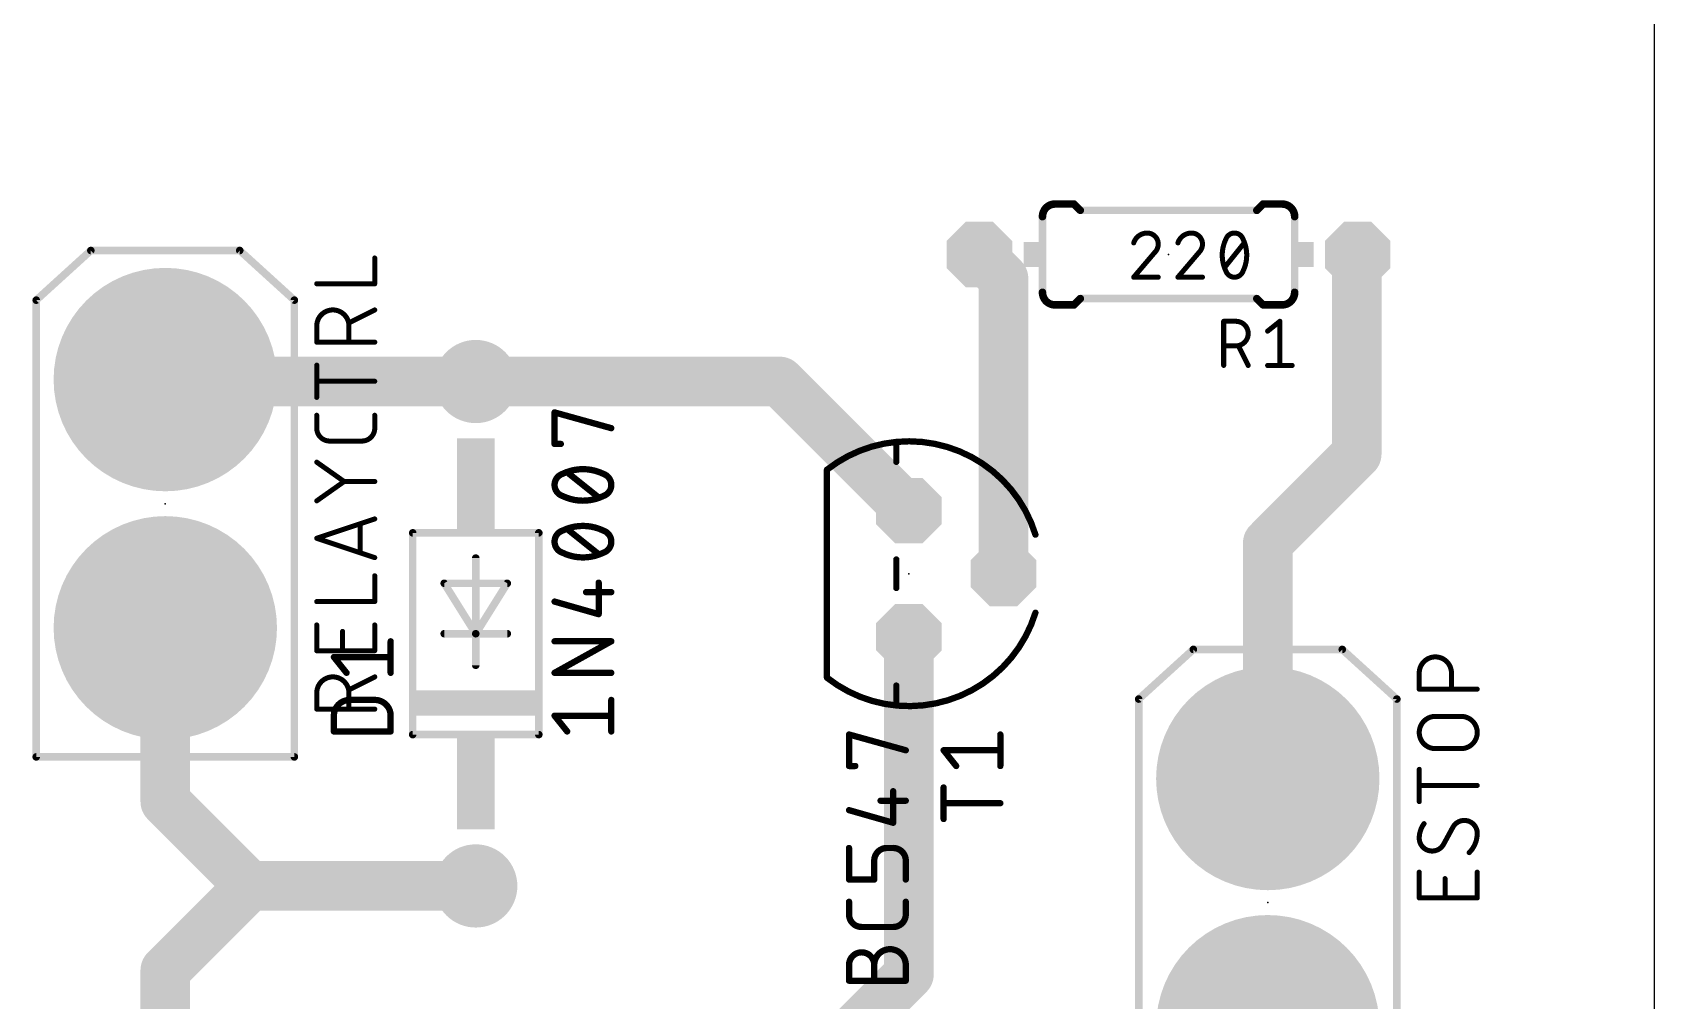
# Model space of a CAD drawing. Extents: x 0 to 150, y 0 to 100.
# Drawn here: x 117.32 to 150, y 30.99 to 50.49 of the extents above; entities that cross this region are included whole.
import ezdxf

# ---------------------------------------------------------------- set-up
doc = ezdxf.new("R2010")
doc.units = 0
for name, color, linetype in [('1', 22, 'CONTINUOUS'), ('16', 175, 'CONTINUOUS'), ('17', 82, 'CONTINUOUS'), ('18', 82, 'CONTINUOUS'), ('20', 30, 'CONTINUOUS'), ('21', 253, 'CONTINUOUS'), ('23', 7, 'CONTINUOUS'), ('25', 253, 'CONTINUOUS'), ('27', 253, 'CONTINUOUS')]:
    doc.layers.add(name, color=color, linetype=linetype)

# ---------------------------------------------------------------- blocks, each defined once
blk = doc.blocks.new('RECT')
blk.add_solid([(-0.5, -0.5), (0.5, -0.5), (-0.5, 0.5), (0.5, 0.5)])
blk = doc.blocks.new('ROUNDP')
at = {"const_width": 0.5}
blk.add_lwpolyline([(0, -0.25, 1), (0, 0.25, 1), (0, -0.25)], format="xyb", dxfattribs=at)
blk = doc.blocks.new('OCTAGONP')
at = {"const_width": 0.5}
blk.add_lwpolyline([(-0.25, -0.1036), (-0.25, 0.1036), (-0.1036, 0.25), (0.1036, 0.25), (0.25, 0.1036), (0.25, -0.1036), (0.1036, -0.25), (-0.1036, -0.25), (-0.25, -0.1036), (-0.25, 0.1036)], dxfattribs=at)
blk = doc.blocks.new('ROUNDV')
at = {"const_width": 0.5}
blk.add_lwpolyline([(0, -0.25, 1), (0, 0.25, 1), (0, -0.25)], format="xyb", dxfattribs=at)

msp = doc.modelspace()

# ---------------------------------------------------------------- linework, layer by layer
at = {"layer": '1', "const_width": 1}
msp.add_lwpolyline([(144, 46), (144.02, 46.02)], dxfattribs=at)
at = {"layer": '1', "const_width": 0.5}
for points in [[(143.8232, 46.1768, 1), (144.1768, 45.8232)], [(144.1968, 45.8432, 1), (143.8432, 46.1968)]]:
    msp.add_lwpolyline(points, format="xyb", dxfattribs=at)
at = {"layer": '16', "const_width": 1}
for points in [[(136.885, 45.535), (136.4, 46.02)], [(144, 42), (144, 46)], [(136.885, 39.59), (136.885, 45.535)], [(120.039, 43.461), (120, 43.5)], [(126.254, 43.461), (120.039, 43.461)], [(126.254, 43.461), (132.379, 43.461)], [(132.379, 43.461), (134.98, 40.86)], [(142.209, 40.209), (144, 42)], [(142.209, 35.465), (142.209, 40.209)], [(120, 35), (120, 38.5)], [(134.98, 38.32), (134.98, 31.52)], [(121.699, 33.301), (120, 35)], [(120, 31.602), (121.699, 33.301)], [(126.254, 33.301), (121.699, 33.301)], [(120, 28.46), (120, 31.602)], [(134.98, 31.52), (132, 28.54)]]:
    msp.add_lwpolyline(points, dxfattribs=at)
at = {"layer": '16', "const_width": 0.5}
for points in [[(136.5768, 46.1968, 1), (136.2232, 45.8432)], [(144.25, 46, 1), (143.75, 46)], [(137.135, 45.535, 1), (136.635, 45.535)], [(136.7082, 45.3582, 1), (137.0618, 45.7118)], [(120.1768, 43.6768, 1), (119.8232, 43.3232)], [(120.039, 43.711, 1), (120.039, 43.211)], [(119.8622, 43.2842, 1), (120.2158, 43.6378)], [(126.254, 43.711, 1), (126.254, 43.211)], [(126.254, 43.211, 1), (126.254, 43.711)], [(132.5558, 43.6378, 1), (132.2022, 43.2842)], [(132.379, 43.211, 1), (132.379, 43.711)], [(144.1768, 41.8232, 1), (143.8232, 42.1768)], [(143.75, 42, 1), (144.25, 42)], [(134.8032, 40.6832, 1), (135.1568, 41.0368)], [(142.459, 40.209, 1), (141.959, 40.209)], [(142.0322, 40.3858, 1), (142.3858, 40.0322)], [(136.635, 39.59, 1), (137.135, 39.59)], [(120.25, 38.5, 1), (119.75, 38.5)], [(135.23, 38.32, 1), (134.73, 38.32)], [(141.959, 35.465, 1), (142.459, 35.465)], [(120.1768, 35.1768, 1), (119.8232, 34.8232)], [(119.75, 35, 1), (120.25, 35)], [(121.699, 33.551, 1), (121.699, 33.051)], [(121.8758, 33.1242, 1), (121.5222, 33.4778)], [(121.5222, 33.1242, 1), (121.8758, 33.4778)], [(126.254, 33.051, 1), (126.254, 33.551)], [(120.25, 31.602, 1), (119.75, 31.602)], [(119.8232, 31.7788, 1), (120.1768, 31.4252)], [(134.73, 31.52, 1), (135.23, 31.52)], [(135.1568, 31.3432, 1), (134.8032, 31.6968)]]:
    msp.add_lwpolyline(points, format="xyb", dxfattribs=at)
at = {"layer": '20'}
msp.add_line((150, 0), (150, 100), dxfattribs=at)
at = {"layer": '21'}
for points, const_width in [([(137.924, 47.036, 0.4142), (137.67, 46.782)], 0.1524), ([(137.924, 47.0741, 1), (137.924, 46.9979)], 0.0762), ([(137.924, 46.9979, 1), (137.924, 47.0741)], 0.0762), ([(138.3319, 47.0629, 1), (138.2781, 47.0091)], 0.0762), ([(138.305, 46.9979, 1), (138.305, 47.0741)], 0.0762), ([(142.115, 47.0741, 1), (142.115, 46.9979)], 0.0762), ([(142.1419, 47.0091, 1), (142.0881, 47.0629)], 0.0762), ([(142.75, 46.782, 0.4142), (142.496, 47.036)], 0.1524), ([(142.496, 47.0741, 1), (142.496, 46.9979)], 0.0762), ([(142.496, 46.9979, 1), (142.496, 47.0741)], 0.0762), ([(137.7081, 46.782, 1), (137.6319, 46.782)], 0.0762), ([(137.6319, 46.782, 1), (137.7081, 46.782)], 0.0762), ([(138.432, 46.9471, 1), (138.432, 46.8709)], 0.0762), ([(138.4051, 46.8821, 1), (138.4589, 46.9359)], 0.0762), ([(141.9611, 46.9359, 1), (142.0149, 46.8821)], 0.0762), ([(141.988, 46.8709, 1), (141.988, 46.9471)], 0.0762), ([(142.7881, 46.782, 1), (142.7119, 46.782)], 0.0762), ([(142.7119, 46.782, 1), (142.7881, 46.782)], 0.0762), ([(118.5, 46.1381, 1), (118.5, 46.0619)], 0.0762), ([(118.5256, 46.0718, 1), (118.4744, 46.1282)], 0.0762), ([(121.5256, 46.1282, 1), (121.4744, 46.0718)], 0.0762), ([(121.5, 46.0619, 1), (121.5, 46.1381)], 0.0762), ([(124.2446, 45.9492, 1), (124.1938, 45.9492)], 0.0508), ([(123.0508, 45.4553, 1), (123.0508, 45.4045)], 0.0508), ([(124.1938, 45.4299, 1), (124.2446, 45.4299)], 0.0508), ([(124.2192, 45.4045, 1), (124.2192, 45.4553)], 0.0508), ([(117.4381, 45.1, 1), (117.3619, 45.1)], 0.0762), ([(117.3744, 45.1282, 1), (117.4256, 45.0718)], 0.0762), ([(122.6381, 45.1, 1), (122.5619, 45.1)], 0.0762), ([(122.5744, 45.0718, 1), (122.6256, 45.1282)], 0.0762), ([(137.67, 45.258, 0.4142), (137.924, 45.004)], 0.1524), ([(137.7081, 45.258, 1), (137.6319, 45.258)], 0.0762), ([(137.6319, 45.258, 1), (137.7081, 45.258)], 0.0762), ([(138.432, 45.1691, 1), (138.432, 45.0929)], 0.0762), ([(138.4589, 45.1041, 1), (138.4051, 45.1579)], 0.0762), ([(142.0149, 45.1579, 1), (141.9611, 45.1041)], 0.0762), ([(141.988, 45.0929, 1), (141.988, 45.1691)], 0.0762), ([(142.496, 45.004, 0.4142), (142.75, 45.258)], 0.1524), ([(142.7881, 45.258, 1), (142.7119, 45.258)], 0.0762), ([(142.7119, 45.258, 1), (142.7881, 45.258)], 0.0762), ([(123.6999, 44.5785, 1), (123.0508, 44.5785)], 0.1016), ([(124.2306, 44.8803, 1), (124.2078, 44.9257)], 0.0508), ([(137.924, 45.0421, 1), (137.924, 44.9659)], 0.0762), ([(137.924, 44.9659, 1), (137.924, 45.0421)], 0.0762), ([(138.2781, 45.0309, 1), (138.3319, 44.9771)], 0.0762), ([(138.305, 44.9659, 1), (138.305, 45.0421)], 0.0762), ([(142.115, 45.0421, 1), (142.115, 44.9659)], 0.0762), ([(142.0881, 44.9771, 1), (142.1419, 45.0309)], 0.0762), ([(142.496, 45.0421, 1), (142.496, 44.9659)], 0.0762), ([(142.496, 44.9659, 1), (142.496, 45.0421)], 0.0762), ([(123.0762, 44.5785, 1), (123.0254, 44.5785)], 0.0508), ([(123.0254, 44.5785, 1), (123.0762, 44.5785)], 0.0508), ([(123.7253, 44.5785, 1), (123.6745, 44.5785)], 0.0508), ([(123.6745, 44.5785, 1), (123.7253, 44.5785)], 0.0508), ([(123.6886, 44.6661, 1), (123.7113, 44.6207)], 0.0508), ([(123.0508, 44.2793, 1), (123.0508, 44.2285)], 0.0508), ([(123.0254, 44.2539, 1), (123.0762, 44.2539)], 0.0508), ([(123.6745, 44.2539, 1), (123.7253, 44.2539)], 0.0508), ([(124.2192, 44.2285, 1), (124.2192, 44.2793)], 0.0508), ([(123.0762, 43.7908, 1), (123.0254, 43.7908)], 0.0508), ([(123.0508, 43.4916, 1), (123.0508, 43.4408)], 0.0508), ([(124.2192, 43.4408, 1), (124.2192, 43.4916)], 0.0508), ([(123.0254, 43.1417, 1), (123.0762, 43.1417)], 0.0508), ([(123.0762, 42.7813, 1), (123.0254, 42.7813)], 0.0508), ([(124.2446, 42.7813, 1), (124.1938, 42.7813)], 0.0508), ([(123.0508, 42.5217, 0.4142), (123.3104, 42.262)], 0.1016), ([(123.0762, 42.5217, 1), (123.0254, 42.5217)], 0.0508), ([(123.0254, 42.5217, 1), (123.0762, 42.5217)], 0.0508), ([(123.9596, 42.262, 0.4142), (124.2192, 42.5217)], 0.1016), ([(124.2446, 42.5217, 1), (124.1938, 42.5217)], 0.0508), ([(124.1938, 42.5217, 1), (124.2446, 42.5217)], 0.0508), ([(123.3104, 42.2874, 1), (123.3104, 42.2366)], 0.0508), ([(123.3104, 42.2366, 1), (123.3104, 42.2874)], 0.0508), ([(123.9596, 42.2874, 1), (123.9596, 42.2366)], 0.0508), ([(123.9596, 42.2366, 1), (123.9596, 42.2874)], 0.0508), ([(134.726, 42.2449, 0.144), (133.329, 41.6846)], 0.127), ([(137.5285, 40.3763, 0.3557), (134.726, 42.2449)], 0.127), ([(134.723, 42.2765, 1), (134.729, 42.2133)], 0.0635), ([(134.7577, 42.2449, 1), (134.6943, 42.2449)], 0.0635), ([(134.729, 42.2133, 1), (134.723, 42.2765)], 0.0635), ([(123.0654, 41.8571, 1), (123.0362, 41.8156)], 0.0508), ([(134.6943, 41.8437, 1), (134.7577, 41.8437)], 0.0635), ([(133.3093, 41.7095, 1), (133.3487, 41.6597)], 0.0635), ([(133.3607, 41.6845, 1), (133.2973, 41.6845)], 0.0635), ([(123.6025, 41.4723, 1), (123.6025, 41.4215)], 0.0508), ([(123.6172, 41.4262, 1), (123.5879, 41.4677)], 0.0508), ([(123.5879, 41.4262, 1), (123.6172, 41.4677)], 0.0508), ([(124.2192, 41.4215, 1), (124.2192, 41.4723)], 0.0508), ([(123.0362, 41.0782, 1), (123.0654, 41.0367)], 0.0508), ([(123.9525, 40.596, 1), (123.9017, 40.596)], 0.0508), ([(124.2272, 40.6693, 1), (124.2112, 40.7175)], 0.0508), ([(123.0588, 40.328, 1), (123.0428, 40.2798)], 0.0508), ([(123.0428, 40.328, 1), (123.0588, 40.2798)], 0.0508), ([(124.984, 40.4511, 1), (124.984, 40.3749)], 0.0762), ([(125.0221, 40.413, 1), (124.9459, 40.413)], 0.0762), ([(127.5621, 40.413, 1), (127.4859, 40.413)], 0.0762), ([(127.524, 40.3749, 1), (127.524, 40.4511)], 0.0762), ([(137.4982, 40.3669, 1), (137.5588, 40.3857)], 0.0635), ([(123.9017, 40.0118, 1), (123.9525, 40.0118)], 0.0508), ([(124.2112, 39.8904, 1), (124.2272, 39.9385)], 0.0508), ([(126.2921, 39.905, 1), (126.2159, 39.905)], 0.0762), ([(134.7577, 39.8763, 1), (134.6943, 39.8763)], 0.0635), ([(124.2446, 39.5484, 1), (124.1938, 39.5484)], 0.0508), ([(125.619, 39.4351, 1), (125.619, 39.3589)], 0.0762), ([(125.6513, 39.4172, 1), (125.5867, 39.3768)], 0.0762), ([(126.9213, 39.3768, 1), (126.8567, 39.4172)], 0.0762), ([(126.889, 39.3589, 1), (126.889, 39.4351)], 0.0762), ([(134.6943, 39.3037, 1), (134.7577, 39.3037)], 0.0635), ([(123.0508, 39.0545, 1), (123.0508, 39.0037)], 0.0508), ([(124.1938, 39.0291, 1), (124.2446, 39.0291)], 0.0508), ([(124.2192, 39.0037, 1), (124.2192, 39.0545)], 0.0508), ([(123.0762, 38.5578, 1), (123.0254, 38.5578)], 0.0508), ([(124.2446, 38.5578, 1), (124.1938, 38.5578)], 0.0508), ([(133.329, 37.4955, 0.5267), (137.5284, 38.8037)], 0.127), ([(137.5587, 38.7943, 1), (137.4981, 38.8131)], 0.0635), ([(123.5955, 38.428, 1), (123.5447, 38.428)], 0.0508), ([(125.619, 38.4191, 1), (125.619, 38.3429)], 0.0762), ([(126.2921, 38.381, 1), (126.2159, 38.381)], 0.0762), ([(126.254, 38.4191, 1), (126.254, 38.3429)], 0.0762), ([(126.2217, 38.4012, 1), (126.2863, 38.3608)], 0.0762), ([(126.2159, 38.381, 1), (126.2921, 38.381)], 0.0762), ([(126.2217, 38.3608, 1), (126.2863, 38.4012)], 0.0762), ([(126.254, 38.3429, 1), (126.254, 38.4191)], 0.0762), ([(126.889, 38.3429, 1), (126.889, 38.4191)], 0.0762), ([(123.0508, 38.0639, 1), (123.0508, 38.0131)], 0.0508), ([(123.0254, 38.0385, 1), (123.0762, 38.0385)], 0.0508), ([(123.5447, 38.0385, 1), (123.5955, 38.0385)], 0.0508), ([(124.1938, 38.0385, 1), (124.2446, 38.0385)], 0.0508), ([(124.2192, 38.0131, 1), (124.2192, 38.0639)], 0.0508), ([(140.709, 38.1031, 1), (140.709, 38.0269)], 0.0762), ([(140.7346, 38.0368, 1), (140.6834, 38.0932)], 0.0762), ([(143.7346, 38.0932, 1), (143.6834, 38.0368)], 0.0762), ([(143.709, 38.0269, 1), (143.709, 38.1031)], 0.0762), ([(145.9089, 37.5896, 1), (145.2598, 37.5896)], 0.1016), ([(126.2159, 37.746, 1), (126.2921, 37.746)], 0.0762), ([(145.2852, 37.5896, 1), (145.2344, 37.5896)], 0.0508), ([(145.2344, 37.5896, 1), (145.2852, 37.5896)], 0.0508), ([(145.9343, 37.5896, 1), (145.8835, 37.5896)], 0.0508), ([(145.8835, 37.5896, 1), (145.9343, 37.5896)], 0.0508), ([(123.6999, 37.1871, 1), (123.0508, 37.1871)], 0.1016), ([(123.6886, 37.2747, 1), (123.7113, 37.2293)], 0.0508), ([(124.2306, 37.4889, 1), (124.2078, 37.5344)], 0.0508), ([(133.3487, 37.5204, 1), (133.3093, 37.4706)], 0.0635), ([(133.2973, 37.4955, 1), (133.3607, 37.4955)], 0.0635), ([(134.7577, 37.3363, 1), (134.6943, 37.3363)], 0.0635), ([(145.2598, 37.2905, 1), (145.2598, 37.2397)], 0.0508), ([(145.2344, 37.2651, 1), (145.2852, 37.2651)], 0.0508), ([(145.8835, 37.2651, 1), (145.9343, 37.2651)], 0.0508), ([(146.4282, 37.2397, 1), (146.4282, 37.2905)], 0.0508), ([(123.0762, 37.1871, 1), (123.0254, 37.1871)], 0.0508), ([(123.0254, 37.1871, 1), (123.0762, 37.1871)], 0.0508), ([(123.7253, 37.1871, 1), (123.6745, 37.1871)], 0.0508), ([(123.6745, 37.1871, 1), (123.7253, 37.1871)], 0.0508), ([(134.6943, 36.9351, 1), (134.7577, 36.9351)], 0.0635), ([(139.6471, 37.065, 1), (139.5709, 37.065)], 0.0762), ([(139.5834, 37.0932, 1), (139.6346, 37.0368)], 0.0762), ([(144.8471, 37.065, 1), (144.7709, 37.065)], 0.0762), ([(144.7834, 37.0368, 1), (144.8346, 37.0932)], 0.0762), ([(123.0508, 36.8879, 1), (123.0508, 36.8371)], 0.0508), ([(123.0254, 36.8625, 1), (123.0762, 36.8625)], 0.0508), ([(123.6745, 36.8625, 1), (123.7253, 36.8625)], 0.0508), ([(124.2192, 36.8371, 1), (124.2192, 36.8879)], 0.0508), ([(145.5844, 36.7162, 1), (145.5844, 36.0671)], 0.1016), ([(145.5844, 36.7416, 1), (145.5844, 36.6908)], 0.0508), ([(145.5844, 36.6908, 1), (145.5844, 36.7416)], 0.0508), ([(146.1036, 36.0671, 1), (146.1036, 36.7162)], 0.1016), ([(146.1036, 36.7416, 1), (146.1036, 36.6908)], 0.0508), ([(146.1036, 36.6908, 1), (146.1036, 36.7416)], 0.0508), ([(124.984, 36.3871, 1), (124.984, 36.3109)], 0.0762), ([(124.9459, 36.349, 1), (125.0221, 36.349)], 0.0762), ([(127.4859, 36.349, 1), (127.5621, 36.349)], 0.0762), ([(127.524, 36.3109, 1), (127.524, 36.3871)], 0.0762), ([(117.4, 35.9381, 1), (117.4, 35.8619)], 0.0762), ([(122.6, 35.8619, 1), (122.6, 35.9381)], 0.0762), ([(145.5844, 36.0925, 1), (145.5844, 36.0417)], 0.0508), ([(145.5844, 36.0417, 1), (145.5844, 36.0925)], 0.0508), ([(146.1036, 36.0925, 1), (146.1036, 36.0417)], 0.0508), ([(146.1036, 36.0417, 1), (146.1036, 36.0925)], 0.0508), ([(117.3619, 35.9, 1), (117.4381, 35.9)], 0.0762), ([(122.5619, 35.9, 1), (122.6381, 35.9)], 0.0762), ([(145.2852, 35.6494, 1), (145.2344, 35.6494)], 0.0508), ([(145.2598, 35.3502, 1), (145.2598, 35.2994)], 0.0508), ([(146.4282, 35.2994, 1), (146.4282, 35.3502)], 0.0508), ([(145.2344, 35.0003, 1), (145.2852, 35.0003)], 0.0508), ([(146.1686, 34.6207, 0.2656), (145.9414, 34.4909)], 0.1016), ([(146.4282, 34.361, 0.4142), (146.1686, 34.6207)], 0.1016), ([(146.1686, 34.6461, 1), (146.1686, 34.5953)], 0.0508), ([(146.1686, 34.5953, 1), (146.1686, 34.6461)], 0.0508), ([(145.3572, 34.5558, 0.1623), (145.2598, 34.2637)], 0.1016), ([(145.2598, 34.2637, 0.4142), (145.5194, 34.004)], 0.1016), ([(145.2852, 34.2637, 1), (145.2344, 34.2637)], 0.0508), ([(145.3775, 34.5405, 1), (145.3368, 34.571)], 0.0508), ([(145.9195, 34.5037, 1), (145.9633, 34.478)], 0.0508), ([(145.9637, 34.4787, 1), (145.9191, 34.503)], 0.0508), ([(146.2659, 33.9716, 0.2), (146.4282, 34.361)], 0.1016), ([(146.4536, 34.361, 1), (146.4028, 34.361)], 0.0508), ([(146.4028, 34.361, 1), (146.4536, 34.361)], 0.0508), ([(145.2344, 34.2637, 1), (145.2852, 34.2637)], 0.0508), ([(145.5194, 34.004, 0.2656), (145.7466, 34.1338)], 0.1016), ([(145.5194, 34.0294, 1), (145.5194, 33.9786)], 0.0508), ([(145.5194, 33.9786, 1), (145.5194, 34.0294)], 0.0508), ([(145.7243, 34.146, 1), (145.7689, 34.1217)], 0.0508), ([(145.7685, 34.1209, 1), (145.7248, 34.1467)], 0.0508), ([(146.248, 33.9896, 1), (146.2838, 33.9535)], 0.0508), ([(145.2852, 33.5787, 1), (145.2344, 33.5787)], 0.0508), ([(145.8045, 33.4489, 1), (145.7537, 33.4489)], 0.0508), ([(146.4536, 33.5787, 1), (146.4028, 33.5787)], 0.0508), ([(145.2598, 33.0848, 1), (145.2598, 33.034)], 0.0508), ([(145.2344, 33.0594, 1), (145.2852, 33.0594)], 0.0508), ([(145.7537, 33.0594, 1), (145.8045, 33.0594)], 0.0508), ([(146.4028, 33.0594, 1), (146.4536, 33.0594)], 0.0508), ([(146.4282, 33.034, 1), (146.4282, 33.0848)], 0.0508)]:
    msp.add_lwpolyline(points, format="xyb", dxfattribs=dict(at, const_width=const_width))
for points, const_width in [([(137.924, 47.036), (138.305, 47.036)], 0.1524), ([(138.432, 46.909), (138.305, 47.036)], 0.1524), ([(141.988, 46.909), (142.115, 47.036)], 0.1524), ([(142.496, 47.036), (142.115, 47.036)], 0.1524), ([(137.67, 46.782), (137.67, 45.258)], 0.1524), ([(138.432, 46.909), (141.988, 46.909)], 0.1524), ([(142.75, 46.782), (142.75, 45.258)], 0.1524), ([(118.5, 46.1), (117.4, 45.1)], 0.1524), ([(121.5, 46.1), (118.5, 46.1)], 0.1524), ([(122.6, 45.1), (121.5, 46.1)], 0.1524), ([(124.2192, 45.4299), (124.2192, 45.9492)], 0.1016), ([(123.0508, 45.4299), (124.2192, 45.4299)], 0.1016), ([(117.4, 35.9), (117.4, 45.1)], 0.1524), ([(122.6, 35.9), (122.6, 45.1)], 0.1524), ([(138.432, 45.131), (138.305, 45.004)], 0.1524), ([(138.432, 45.131), (141.988, 45.131)], 0.1524), ([(141.988, 45.131), (142.115, 45.004)], 0.1524), ([(124.2192, 44.903), (123.6999, 44.6434)], 0.1016), ([(137.924, 45.004), (138.305, 45.004)], 0.1524), ([(142.496, 45.004), (142.115, 45.004)], 0.1524), ([(123.0508, 44.2539), (123.0508, 44.5785)], 0.1016), ([(123.6999, 44.5785), (123.6999, 44.2539)], 0.1016), ([(124.2192, 44.2539), (123.0508, 44.2539)], 0.1016), ([(123.0508, 43.1417), (123.0508, 43.7908)], 0.1016), ([(124.2192, 43.4662), (123.0508, 43.4662)], 0.1016), ([(123.0508, 42.5217), (123.0508, 42.7813)], 0.1016), ([(124.2192, 42.7813), (124.2192, 42.5217)], 0.1016), ([(123.9596, 42.262), (123.3104, 42.262)], 0.1016), ([(134.726, 42.2449), (134.726, 41.8437)], 0.127), ([(123.6025, 41.4469), (123.0508, 41.8364)], 0.1016), ([(133.329, 41.6845), (133.329, 37.4955)], 0.127), ([(123.0508, 41.0575), (123.6025, 41.4469)], 0.1016), ([(124.2192, 41.4469), (123.6025, 41.4469)], 0.1016), ([(123.0508, 40.3039), (124.2192, 40.6934)], 0.1016), ([(123.9271, 40.596), (123.9271, 40.0118)], 0.1016), ([(124.2192, 39.9145), (123.0508, 40.3039)], 0.1016), ([(127.524, 40.413), (124.984, 40.413)], 0.1524), ([(124.984, 36.349), (124.984, 40.413)], 0.1524), ([(127.524, 40.413), (127.524, 36.349)], 0.1524), ([(126.254, 38.381), (126.254, 39.905)], 0.1524), ([(134.726, 39.8763), (134.726, 39.3037)], 0.127), ([(124.2192, 39.0291), (124.2192, 39.5484)], 0.1016), ([(125.619, 39.397), (126.889, 39.397)], 0.1524), ([(126.254, 38.381), (125.619, 39.397)], 0.1524), ([(126.889, 39.397), (126.254, 38.381)], 0.1524), ([(123.0508, 39.0291), (124.2192, 39.0291)], 0.1016), ([(123.0508, 38.0385), (123.0508, 38.5578)], 0.1016), ([(124.2192, 38.5578), (124.2192, 38.0385)], 0.1016), ([(123.5701, 38.0385), (123.5701, 38.428)], 0.1016), ([(125.619, 38.381), (126.254, 38.381)], 0.1524), ([(126.254, 37.746), (126.254, 38.381)], 0.1524), ([(126.254, 38.381), (126.889, 38.381)], 0.1524), ([(124.2192, 38.0385), (123.0508, 38.0385)], 0.1016), ([(140.709, 38.065), (139.609, 37.065)], 0.1524), ([(143.709, 38.065), (140.709, 38.065)], 0.1524), ([(144.809, 37.065), (143.709, 38.065)], 0.1524), ([(145.2598, 37.2651), (145.2598, 37.5896)], 0.1016), ([(145.9089, 37.5896), (145.9089, 37.2651)], 0.1016), ([(124.2192, 37.5116), (123.6999, 37.252)], 0.1016), ([(134.726, 37.3363), (134.726, 36.9351)], 0.127), ([(146.4282, 37.2651), (145.2598, 37.2651)], 0.1016), ([(123.0508, 36.8625), (123.0508, 37.1871)], 0.1016), ([(123.6999, 37.1871), (123.6999, 36.8625)], 0.1016), ([(139.609, 27.865), (139.609, 37.065)], 0.1524), ([(144.809, 27.865), (144.809, 37.065)], 0.1524), ([(124.2192, 36.8625), (123.0508, 36.8625)], 0.1016), ([(145.5844, 36.7162), (146.1036, 36.7162)], 0.1016), ([(124.984, 36.349), (127.524, 36.349)], 0.1524), ([(122.6, 35.9), (117.4, 35.9)], 0.1524), ([(146.1036, 36.0671), (145.5844, 36.0671)], 0.1016), ([(145.2598, 35.0003), (145.2598, 35.6494)], 0.1016), ([(146.4282, 35.3248), (145.2598, 35.3248)], 0.1016), ([(145.9414, 34.4909), (145.7466, 34.1338)], 0.1016), ([(145.2598, 33.0594), (145.2598, 33.5787)], 0.1016), ([(145.7791, 33.0594), (145.7791, 33.4489)], 0.1016), ([(146.4282, 33.5787), (146.4282, 33.0594)], 0.1016), ([(146.4282, 33.0594), (145.2598, 33.0594)], 0.1016)]:
    msp.add_lwpolyline(points, dxfattribs=dict(at, const_width=const_width))
at = {"layer": '23'}
for p in [(140.21, 46.02), (120, 41), (134.98, 39.59), (126.254, 38.381), (142.209, 32.965)]:
    msp.add_point(p, dxfattribs=at)
at = {"layer": '25'}
for points, const_width in [([(141.3203, 43.7848), (141.3203, 44.6738)], 0.1016), ([(141.3203, 44.6738), (141.5673, 44.6738)], 0.1016), ([(142.2053, 44.4762), (142.4523, 44.6738)], 0.1016), ([(142.4523, 44.6738), (142.4523, 43.7848)], 0.1016), ([(141.5673, 44.1799), (141.3203, 44.1799)], 0.1016), ([(141.8142, 43.7848), (141.6167, 44.1799)], 0.1016), ([(142.2053, 43.7848), (142.6992, 43.7848)], 0.1016), ([(124.5395, 37.5936), (124.5395, 38.2286)], 0.127), ([(123.6505, 37.5936), (123.3965, 37.9111)], 0.127), ([(123.3965, 37.9111), (124.5395, 37.9111)], 0.127), ([(123.714, 37.0475), (124.222, 37.0475)], 0.127), ([(123.3965, 36.4125), (123.3965, 36.73)], 0.127), ([(124.5395, 36.73), (124.5395, 36.4125)], 0.127), ([(124.5395, 36.4125), (123.3965, 36.4125)], 0.127), ([(136.8215, 35.7165), (136.8215, 36.3515)], 0.127), ([(135.9325, 35.7165), (135.6785, 36.034)], 0.127), ([(135.6785, 36.034), (136.8215, 36.034)], 0.127), ([(135.6785, 34.6497), (135.6785, 35.2847)], 0.127), ([(136.8215, 34.9672), (135.6785, 34.9672)], 0.127)]:
    msp.add_lwpolyline(points, dxfattribs=dict(at, const_width=const_width))
for points, const_width in [([(141.3457, 44.6738, 1), (141.2949, 44.6738)], 0.0508), ([(141.3203, 44.6992, 1), (141.3203, 44.6484)], 0.0508), ([(141.5673, 44.1799, 1), (141.5673, 44.6738)], 0.1016), ([(141.5673, 44.6992, 1), (141.5673, 44.6484)], 0.0508), ([(141.5673, 44.6484, 1), (141.5673, 44.6992)], 0.0508), ([(142.1894, 44.4961, 1), (142.2212, 44.4564)], 0.0508), ([(142.4777, 44.6738, 1), (142.4269, 44.6738)], 0.0508), ([(142.4681, 44.654, 1), (142.4364, 44.6936)], 0.0508), ([(141.3203, 44.2053, 1), (141.3203, 44.1545)], 0.0508), ([(141.5673, 44.2053, 1), (141.5673, 44.1545)], 0.0508), ([(141.5673, 44.1545, 1), (141.5673, 44.2053)], 0.0508), ([(141.6394, 44.1913, 1), (141.5939, 44.1686)], 0.0508), ([(141.2949, 43.7848, 1), (141.3457, 43.7848)], 0.0508), ([(141.7915, 43.7734, 1), (141.8369, 43.7962)], 0.0508), ([(142.2053, 43.8102, 1), (142.2053, 43.7594)], 0.0508), ([(142.4269, 43.7848, 1), (142.4777, 43.7848)], 0.0508), ([(142.6992, 43.7594, 1), (142.6992, 43.8102)], 0.0508), ([(124.5713, 38.2286, 1), (124.5078, 38.2286)], 0.0635), ([(123.3965, 37.9429, 1), (123.3965, 37.8794)], 0.0635), ([(123.4213, 37.9309, 1), (123.3717, 37.8913)], 0.0635), ([(124.5395, 37.8794, 1), (124.5395, 37.9429)], 0.0635), ([(123.6257, 37.5738, 1), (123.6753, 37.6134)], 0.0635), ([(124.5078, 37.5936, 1), (124.5713, 37.5936)], 0.0635), ([(123.714, 37.0475, 0.4142), (123.3965, 36.73)], 0.127), ([(123.714, 37.0793, 1), (123.714, 37.0157)], 0.0635), ([(123.714, 37.0157, 1), (123.714, 37.0793)], 0.0635), ([(124.222, 37.0793, 1), (124.222, 37.0157)], 0.0635), ([(124.5395, 36.73, 0.4142), (124.222, 37.0475)], 0.127), ([(124.222, 37.0157, 1), (124.222, 37.0793)], 0.0635), ([(123.4283, 36.73, 1), (123.3648, 36.73)], 0.0635), ([(123.3648, 36.73, 1), (123.4283, 36.73)], 0.0635), ([(124.5713, 36.73, 1), (124.5078, 36.73)], 0.0635), ([(124.5078, 36.73, 1), (124.5713, 36.73)], 0.0635), ([(123.3965, 36.4443, 1), (123.3965, 36.3807)], 0.0635), ([(123.3648, 36.4125, 1), (123.4283, 36.4125)], 0.0635), ([(124.5078, 36.4125, 1), (124.5713, 36.4125)], 0.0635), ([(124.5395, 36.3807, 1), (124.5395, 36.4443)], 0.0635), ([(136.8533, 36.3515, 1), (136.7898, 36.3515)], 0.0635), ([(135.6785, 36.0658, 1), (135.6785, 36.0022)], 0.0635), ([(135.7033, 36.0538, 1), (135.6537, 36.0142)], 0.0635), ([(136.8215, 36.0022, 1), (136.8215, 36.0658)], 0.0635), ([(135.9077, 35.6967, 1), (135.9573, 35.7363)], 0.0635), ([(136.7898, 35.7165, 1), (136.8533, 35.7165)], 0.0635), ([(135.7103, 35.2847, 1), (135.6468, 35.2847)], 0.0635), ([(135.6785, 34.999, 1), (135.6785, 34.9354)], 0.0635), ([(136.8215, 34.9354, 1), (136.8215, 34.999)], 0.0635), ([(135.6468, 34.6497, 1), (135.7103, 34.6497)], 0.0635)]:
    msp.add_lwpolyline(points, format="xyb", dxfattribs=dict(at, const_width=const_width))
at = {"layer": '27'}
for points, const_width in [([(139.7795, 46.4518, 0.3252), (139.5078, 46.2542)], 0.1016), ([(140.0017, 46.2296, 0.4142), (139.7795, 46.4518)], 0.1016), ([(139.7795, 46.4772, 1), (139.7795, 46.4264)], 0.0508), ([(139.7795, 46.4264, 1), (139.7795, 46.4772)], 0.0508), ([(140.671, 46.4518, 0.3252), (140.3994, 46.2542)], 0.1016), ([(140.8933, 46.2296, 0.4142), (140.671, 46.4518)], 0.1016), ([(140.671, 46.4772, 1), (140.671, 46.4264)], 0.0508), ([(140.671, 46.4264, 1), (140.671, 46.4772)], 0.0508), ([(141.5379, 46.4518, 0.3205), (141.365, 46.3283)], 0.1016), ([(141.7107, 46.3283, 0.3205), (141.5379, 46.4518)], 0.1016), ([(141.5379, 46.4772, 1), (141.5379, 46.4264)], 0.0508), ([(141.5379, 46.4264, 1), (141.5379, 46.4772)], 0.0508), ([(139.4837, 46.2621, 1), (139.532, 46.2464)], 0.0508), ([(139.9276, 46.0567, 0.2053), (140.0017, 46.2296)], 0.1016), ([(139.9101, 46.0751, 1), (139.9452, 46.0383)], 0.0508), ([(139.947, 46.0402, 1), (139.9083, 46.0731)], 0.0508), ([(140.0271, 46.2295, 1), (139.9763, 46.2296)], 0.0508), ([(139.9763, 46.2296, 1), (140.0271, 46.2296)], 0.0508), ([(140.3752, 46.2621, 1), (140.4235, 46.2464)], 0.0508), ([(140.8192, 46.0567, 0.2053), (140.8933, 46.2296)], 0.1016), ([(140.8017, 46.0751, 1), (140.8367, 46.0383)], 0.0508), ([(140.8385, 46.0402, 1), (140.7998, 46.0731)], 0.0508), ([(140.9187, 46.2295, 1), (140.8679, 46.2296)], 0.0508), ([(140.8679, 46.2296, 1), (140.9187, 46.2296)], 0.0508), ([(141.365, 46.3283, 0.1139), (141.2909, 46.0073)], 0.1016), ([(141.341, 46.3366, 1), (141.389, 46.3201)], 0.0508), ([(141.3878, 46.3172, 1), (141.3422, 46.3395)], 0.0508), ([(141.7848, 46.0073, 0.1139), (141.7107, 46.3283)], 0.1016), ([(141.7335, 46.3395, 1), (141.6879, 46.3172)], 0.0508), ([(141.6867, 46.3201, 1), (141.7347, 46.3366)], 0.0508), ([(141.7552, 46.2384, 1), (141.7156, 46.2701)], 0.0508), ([(141.2909, 46.0073, 0.1139), (141.365, 45.6863)], 0.1016), ([(141.3163, 46.0073, 1), (141.2655, 46.0073)], 0.0508), ([(141.2655, 46.0073, 1), (141.3163, 46.0073)], 0.0508), ([(141.3205, 45.7762, 1), (141.3601, 45.7445)], 0.0508), ([(141.7107, 45.6863, 0.1139), (141.7848, 46.0073)], 0.1016), ([(141.8102, 46.0073, 1), (141.7594, 46.0073)], 0.0508), ([(141.7594, 46.0073, 1), (141.8102, 46.0073)], 0.0508), ([(139.5078, 45.5882, 1), (139.5078, 45.5374)], 0.0508), ([(139.4885, 45.5793, 1), (139.5272, 45.5463)], 0.0508), ([(140.0017, 45.5374, 1), (140.0017, 45.5882)], 0.0508), ([(140.38, 45.5793, 1), (140.4187, 45.5463)], 0.0508), ([(140.3994, 45.5882, 1), (140.3994, 45.5374)], 0.0508), ([(140.8933, 45.5374, 1), (140.8933, 45.5882)], 0.0508), ([(141.365, 45.6863, 0.3205), (141.5379, 45.5628)], 0.1016), ([(141.389, 45.6945, 1), (141.341, 45.678)], 0.0508), ([(141.3422, 45.6751, 1), (141.3878, 45.6974)], 0.0508), ([(141.5379, 45.5628, 0.3205), (141.7107, 45.6863)], 0.1016), ([(141.5379, 45.5882, 1), (141.5379, 45.5374)], 0.0508), ([(141.5379, 45.5374, 1), (141.5379, 45.5882)], 0.0508), ([(141.6879, 45.6974, 1), (141.7335, 45.6751)], 0.0508), ([(141.7347, 45.678, 1), (141.6867, 45.6945)], 0.0508), ([(127.8733, 42.8387, 1), (127.8098, 42.8387)], 0.0635), ([(127.85, 42.8693, 1), (127.833, 42.8081)], 0.0635), ([(128.976, 42.4906, 1), (128.993, 42.5518)], 0.0635), ([(127.8415, 42.2355, 1), (127.8415, 42.172)], 0.0635), ([(127.8098, 42.2037, 1), (127.8733, 42.2037)], 0.0635), ([(127.9685, 42.172, 1), (127.9685, 42.2355)], 0.0635), ([(128.0002, 41.6005, 0.3205), (127.8415, 41.3782)], 0.127), ([(128.413, 41.6957, 0.1139), (128.0002, 41.6005)], 0.127), ([(127.9863, 41.629, 1), (128.0142, 41.5719)], 0.0635), ([(128.0105, 41.5704, 1), (127.99, 41.6305)], 0.0635), ([(128.1153, 41.657, 1), (128.0757, 41.6074)], 0.0635), ([(128.413, 41.7275, 1), (128.413, 41.6639)], 0.0635), ([(128.8257, 41.6005, 0.1139), (128.413, 41.6957)], 0.127), ([(128.413, 41.6639, 1), (128.413, 41.7275)], 0.0635), ([(128.9845, 41.3782, 0.3205), (128.8257, 41.6005)], 0.127), ([(128.836, 41.6305, 1), (128.8155, 41.5704)], 0.0635), ([(128.8118, 41.5719, 1), (128.8397, 41.629)], 0.0635), ([(127.8415, 41.3782, 0.3205), (128.0002, 41.156)], 0.127), ([(127.8733, 41.3782, 1), (127.8098, 41.3782)], 0.0635), ([(127.8098, 41.3782, 1), (127.8733, 41.3782)], 0.0635), ([(128.0002, 41.156, 0.1139), (128.413, 41.0607)], 0.127), ([(128.0142, 41.1845, 1), (127.9863, 41.1274)], 0.0635), ([(127.99, 41.1259, 1), (128.0105, 41.186)], 0.0635), ([(128.413, 41.0607, 0.1139), (128.8257, 41.156)], 0.127), ([(128.7107, 41.0994, 1), (128.7503, 41.149)], 0.0635), ([(128.8257, 41.156, 0.3205), (128.9845, 41.3782)], 0.127), ([(128.8155, 41.186, 1), (128.836, 41.1259)], 0.0635), ([(128.8397, 41.1274, 1), (128.8118, 41.1845)], 0.0635), ([(129.0162, 41.3782, 1), (128.9528, 41.3782)], 0.0635), ([(128.9528, 41.3782, 1), (129.0162, 41.3782)], 0.0635), ([(128.413, 41.0925, 1), (128.413, 41.029)], 0.0635), ([(128.413, 41.029, 1), (128.413, 41.0925)], 0.0635), ([(128.0002, 40.4575, 0.3205), (127.8415, 40.2352)], 0.127), ([(128.413, 40.5527, 0.1139), (128.0002, 40.4575)], 0.127), ([(128.0105, 40.4274, 1), (127.99, 40.4875)], 0.0635), ([(128.1153, 40.514, 1), (128.0757, 40.4644)], 0.0635), ([(128.413, 40.5845, 1), (128.413, 40.5209)], 0.0635), ([(128.8257, 40.4575, 0.1139), (128.413, 40.5527)], 0.127), ([(128.413, 40.5209, 1), (128.413, 40.5845)], 0.0635), ([(128.9845, 40.2352, 0.3205), (128.8257, 40.4575)], 0.127), ([(128.836, 40.4875, 1), (128.8155, 40.4274)], 0.0635), ([(127.8415, 40.2352, 0.3205), (128.0002, 40.013)], 0.127), ([(127.8733, 40.2352, 1), (127.8098, 40.2352)], 0.0635), ([(127.8098, 40.2352, 1), (127.8733, 40.2352)], 0.0635), ([(127.9863, 40.486, 1), (128.0142, 40.4289)], 0.0635), ([(128.8257, 40.013, 0.3205), (128.9845, 40.2352)], 0.127), ([(128.8118, 40.4289, 1), (128.8397, 40.486)], 0.0635), ([(129.0162, 40.2352, 1), (128.9528, 40.2352)], 0.0635), ([(128.9528, 40.2352, 1), (129.0162, 40.2352)], 0.0635), ([(128.0002, 40.013, 0.1139), (128.413, 39.9177)], 0.127), ([(128.0142, 40.0415, 1), (127.9863, 39.9844)], 0.0635), ([(127.99, 39.9829, 1), (128.0105, 40.043)], 0.0635), ([(128.413, 39.9177, 0.1139), (128.8257, 40.013)], 0.127), ([(128.413, 39.9495, 1), (128.413, 39.886)], 0.0635), ([(128.413, 39.886, 1), (128.413, 39.9495)], 0.0635), ([(128.7107, 39.9564, 1), (128.7503, 40.006)], 0.0635), ([(128.8155, 40.043, 1), (128.836, 39.9829)], 0.0635), ([(128.8397, 39.9844, 1), (128.8118, 40.0415)], 0.0635), ([(128.4765, 39.251, 1), (128.4765, 39.1874)], 0.0635), ([(128.7622, 39.4097, 1), (128.6988, 39.4097)], 0.0635), ([(128.9845, 39.1874, 1), (128.9845, 39.251)], 0.0635), ([(127.8502, 39.0592, 1), (127.8328, 38.9982)], 0.0635), ([(128.6988, 38.7747, 1), (128.7622, 38.7747)], 0.0635), ([(128.7218, 38.7442, 1), (128.7392, 38.8052)], 0.0635), ([(127.8415, 38.2604, 1), (127.8415, 38.1968)], 0.0635), ([(128.9999, 38.2008, 1), (128.9691, 38.2564)], 0.0635), ([(128.9845, 38.1968, 1), (128.9845, 38.2604)], 0.0635), ([(127.8415, 37.6254, 1), (127.8415, 37.5618)], 0.0635), ([(127.8261, 37.6214, 1), (127.8569, 37.5658)], 0.0635), ([(128.9845, 37.5618, 1), (128.9845, 37.6254)], 0.0635), ([(129.0162, 37.0475, 1), (128.9528, 37.0475)], 0.0635), ([(127.8415, 36.7618, 1), (127.8415, 36.6983)], 0.0635), ([(127.8663, 36.7498, 1), (127.8167, 36.7102)], 0.0635), ([(128.9845, 36.6983, 1), (128.9845, 36.7618)], 0.0635), ([(128.0707, 36.3927, 1), (128.1203, 36.4323)], 0.0635), ([(128.9528, 36.4125, 1), (129.0162, 36.4125)], 0.0635), ([(133.782, 36.3821, 1), (133.765, 36.3209)], 0.0635), ([(133.8053, 36.3515, 1), (133.7418, 36.3515)], 0.0635), ([(134.908, 36.0034, 1), (134.925, 36.0646)], 0.0635), ([(133.7735, 35.7483, 1), (133.7735, 35.6848)], 0.0635), ([(133.7418, 35.7165, 1), (133.8053, 35.7165)], 0.0635), ([(133.9005, 35.6848, 1), (133.9005, 35.7483)], 0.0635), ([(134.4085, 35.0498, 1), (134.4085, 34.9862)], 0.0635), ([(134.6942, 35.2085, 1), (134.6308, 35.2085)], 0.0635), ([(134.9165, 34.9862, 1), (134.9165, 35.0498)], 0.0635), ([(133.7822, 34.858, 1), (133.7648, 34.797)], 0.0635), ([(134.6308, 34.5735, 1), (134.6942, 34.5735)], 0.0635), ([(134.6538, 34.543, 1), (134.6712, 34.604)], 0.0635), ([(133.8053, 34.0655, 1), (133.7418, 34.0655)], 0.0635), ([(134.5355, 34.0655, 0.4142), (134.2815, 33.8115)], 0.127), ([(134.5355, 34.0973, 1), (134.5355, 34.0337)], 0.0635), ([(134.5355, 34.0337, 1), (134.5355, 34.0973)], 0.0635), ([(134.9165, 33.8115, 0.4142), (134.6625, 34.0655)], 0.127), ([(134.6625, 34.0973, 1), (134.6625, 34.0337)], 0.0635), ([(134.6625, 34.0337, 1), (134.6625, 34.0973)], 0.0635), ([(134.3132, 33.8115, 1), (134.2498, 33.8115)], 0.0635), ([(134.2498, 33.8115, 1), (134.3132, 33.8115)], 0.0635), ([(134.9483, 33.8115, 1), (134.8848, 33.8115)], 0.0635), ([(134.8848, 33.8115, 1), (134.9483, 33.8115)], 0.0635), ([(133.7735, 33.4623, 1), (133.7735, 33.3987)], 0.0635), ([(133.7418, 33.4305, 1), (133.8053, 33.4305)], 0.0635), ([(134.2498, 33.4305, 1), (134.3132, 33.4305)], 0.0635), ([(134.2815, 33.3987, 1), (134.2815, 33.4623)], 0.0635), ([(134.8848, 33.4305, 1), (134.9483, 33.4305)], 0.0635), ([(133.8053, 32.9823, 1), (133.7418, 32.9823)], 0.0635), ([(134.9483, 32.9823, 1), (134.8848, 32.9823)], 0.0635), ([(133.7735, 32.7283, 0.4142), (134.0275, 32.4743)], 0.127), ([(133.8053, 32.7283, 1), (133.7418, 32.7283)], 0.0635), ([(133.7418, 32.7283, 1), (133.8053, 32.7283)], 0.0635), ([(134.6625, 32.4743, 0.4142), (134.9165, 32.7283)], 0.127), ([(134.9483, 32.7283, 1), (134.8848, 32.7283)], 0.0635), ([(134.8848, 32.7283, 1), (134.9483, 32.7283)], 0.0635), ([(134.0275, 32.506, 1), (134.0275, 32.4425)], 0.0635), ([(134.0275, 32.4425, 1), (134.0275, 32.506)], 0.0635), ([(134.6625, 32.506, 1), (134.6625, 32.4425)], 0.0635), ([(134.6625, 32.4425, 1), (134.6625, 32.506)], 0.0635), ([(134.2815, 31.7097, 1), (133.7735, 31.7097)], 0.127), ([(134.9165, 31.7097, 1), (134.2815, 31.7097)], 0.127), ([(133.8053, 31.7097, 1), (133.7418, 31.7097)], 0.0635), ([(133.7418, 31.7097, 1), (133.8053, 31.7097)], 0.0635), ([(134.3132, 31.7097, 1), (134.2498, 31.7097)], 0.0635), ([(134.2498, 31.7097, 1), (134.3132, 31.7097)], 0.0635), ([(134.2498, 31.7097, 1), (134.3132, 31.7097)], 0.0635), ([(134.9483, 31.7097, 1), (134.8848, 31.7097)], 0.0635), ([(134.8848, 31.7097, 1), (134.9483, 31.7097)], 0.0635), ([(133.7735, 31.4239, 1), (133.7735, 31.3604)], 0.0635), ([(133.7418, 31.3922, 1), (133.8053, 31.3922)], 0.0635), ([(134.2498, 31.3922, 1), (134.3132, 31.3922)], 0.0635), ([(134.8848, 31.3922, 1), (134.9483, 31.3922)], 0.0635), ([(134.9165, 31.3604, 1), (134.9165, 31.4239)], 0.0635)]:
    msp.add_lwpolyline(points, format="xyb", dxfattribs=dict(at, const_width=const_width))
for points, const_width in [([(139.9276, 46.0567), (139.5078, 45.5628)], 0.1016), ([(140.8192, 46.0567), (140.3994, 45.5628)], 0.1016), ([(141.3403, 45.7604), (141.7354, 46.2542)], 0.1016), ([(139.5078, 45.5628), (140.0017, 45.5628)], 0.1016), ([(140.3994, 45.5628), (140.8933, 45.5628)], 0.1016), ([(127.8415, 42.2037), (127.8415, 42.8387)], 0.127), ([(127.8415, 42.8387), (128.9845, 42.5212)], 0.127), ([(127.9685, 42.2037), (127.8415, 42.2037)], 0.127), ([(128.7305, 41.1242), (128.0955, 41.6322)], 0.127), ([(128.7305, 39.9812), (128.0955, 40.4892)], 0.127), ([(128.4765, 39.2192), (128.9845, 39.2192)], 0.127), ([(128.7305, 38.7747), (128.7305, 39.4097)], 0.127), ([(127.8415, 39.0287), (128.7305, 38.7747)], 0.127), ([(127.8415, 37.5936), (128.9845, 38.2286)], 0.127), ([(128.9845, 38.2286), (127.8415, 38.2286)], 0.127), ([(128.9845, 37.5936), (127.8415, 37.5936)], 0.127), ([(128.9845, 36.4125), (128.9845, 37.0475)], 0.127), ([(128.0955, 36.4125), (127.8415, 36.73)], 0.127), ([(127.8415, 36.73), (128.9845, 36.73)], 0.127), ([(133.7735, 35.7165), (133.7735, 36.3515)], 0.127), ([(133.7735, 36.3515), (134.9165, 36.034)], 0.127), ([(133.9005, 35.7165), (133.7735, 35.7165)], 0.127), ([(134.4085, 35.018), (134.9165, 35.018)], 0.127), ([(134.6625, 34.5735), (134.6625, 35.2085)], 0.127), ([(133.7735, 34.8275), (134.6625, 34.5735)], 0.127), ([(133.7735, 33.4305), (133.7735, 34.0655)], 0.127), ([(134.6625, 34.0655), (134.5355, 34.0655)], 0.127), ([(134.2815, 33.8115), (134.2815, 33.4305)], 0.127), ([(134.9165, 33.4305), (134.9165, 33.8115)], 0.127), ([(134.2815, 33.4305), (133.7735, 33.4305)], 0.127), ([(133.7735, 32.7283), (133.7735, 32.9823)], 0.127), ([(134.9165, 32.9823), (134.9165, 32.7283)], 0.127), ([(134.6625, 32.4743), (134.0275, 32.4743)], 0.127), ([(133.7735, 31.3922), (133.7735, 31.7097)], 0.127), ([(134.2815, 31.3922), (134.2815, 31.7097)], 0.127), ([(134.9165, 31.7097), (134.9165, 31.3922)], 0.127), ([(134.9165, 31.3922), (133.7735, 31.3922)], 0.127)]:
    msp.add_lwpolyline(points, dxfattribs=dict(at, const_width=const_width))

# ---------------------------------------------------------------- block references
at = {"layer": '17'}
for name, p, xscale, yscale, rotation in [('OCTAGONP', (136.4, 46.02), 1.3208, 1.3208, 180), ('OCTAGONP', (136.4, 46.02), 1.3208, 1.3208, 180), ('OCTAGONP', (144.02, 46.02), 1.3208, 1.3208, 180), ('OCTAGONP', (144.02, 46.02), 1.3208, 1.3208, 180), ('ROUNDP', (120, 43.5), 4.5, 4.5, 270), ('ROUNDP', (120, 43.5), 4.5, 4.5, 270), ('ROUNDP', (126.254, 43.461), 1.6764, 1.6764, 90), ('ROUNDP', (126.254, 43.461), 1.6764, 1.6764, 90), ('OCTAGONP', (134.98, 40.86), 1.3208, 1.3208, 270), ('OCTAGONP', (134.98, 40.86), 1.3208, 1.3208, 270), ('ROUNDP', (120, 38.5), 4.5, 4.5, 270), ('ROUNDP', (120, 38.5), 4.5, 4.5, 270), ('OCTAGONP', (136.885, 39.59), 1.3208, 1.3208, 270), ('OCTAGONP', (136.885, 39.59), 1.3208, 1.3208, 270), ('OCTAGONP', (134.98, 38.32), 1.3208, 1.3208, 270), ('OCTAGONP', (134.98, 38.32), 1.3208, 1.3208, 270), ('ROUNDP', (142.209, 35.465), 4.5, 4.5, 270), ('ROUNDP', (142.209, 35.465), 4.5, 4.5, 270), ('ROUNDP', (126.254, 33.301), 1.6764, 1.6764, 90), ('ROUNDP', (126.254, 33.301), 1.6764, 1.6764, 90), ('ROUNDP', (142.209, 30.465), 4.5, 4.5, 270), ('ROUNDP', (142.209, 30.465), 4.5, 4.5, 270)]:
    msp.add_blockref(name, p, dxfattribs=dict(at, xscale=xscale, yscale=yscale, rotation=rotation))
at = {"layer": '18', "xscale": 0.7564, "yscale": 0.7564}
msp.add_blockref('ROUNDV', (144, 46), dxfattribs=at)
msp.add_blockref('ROUNDV', (144, 46), dxfattribs=at)
at = {"layer": '21'}
for p, xscale, yscale, rotation in [((137.4795, 46.02), 0.381, 0.508, 180), ((142.9405, 46.02), 0.381, 0.508, 180), ((126.254, 41.3655), 1.905, 0.762, 90), ((126.254, 36.984), 0.508, 2.54, 90), ((126.254, 35.3965), 1.905, 0.762, 90)]:
    msp.add_blockref('RECT', p, dxfattribs=dict(at, xscale=xscale, yscale=yscale, rotation=rotation))

doc.saveas('drawing.dxf')
